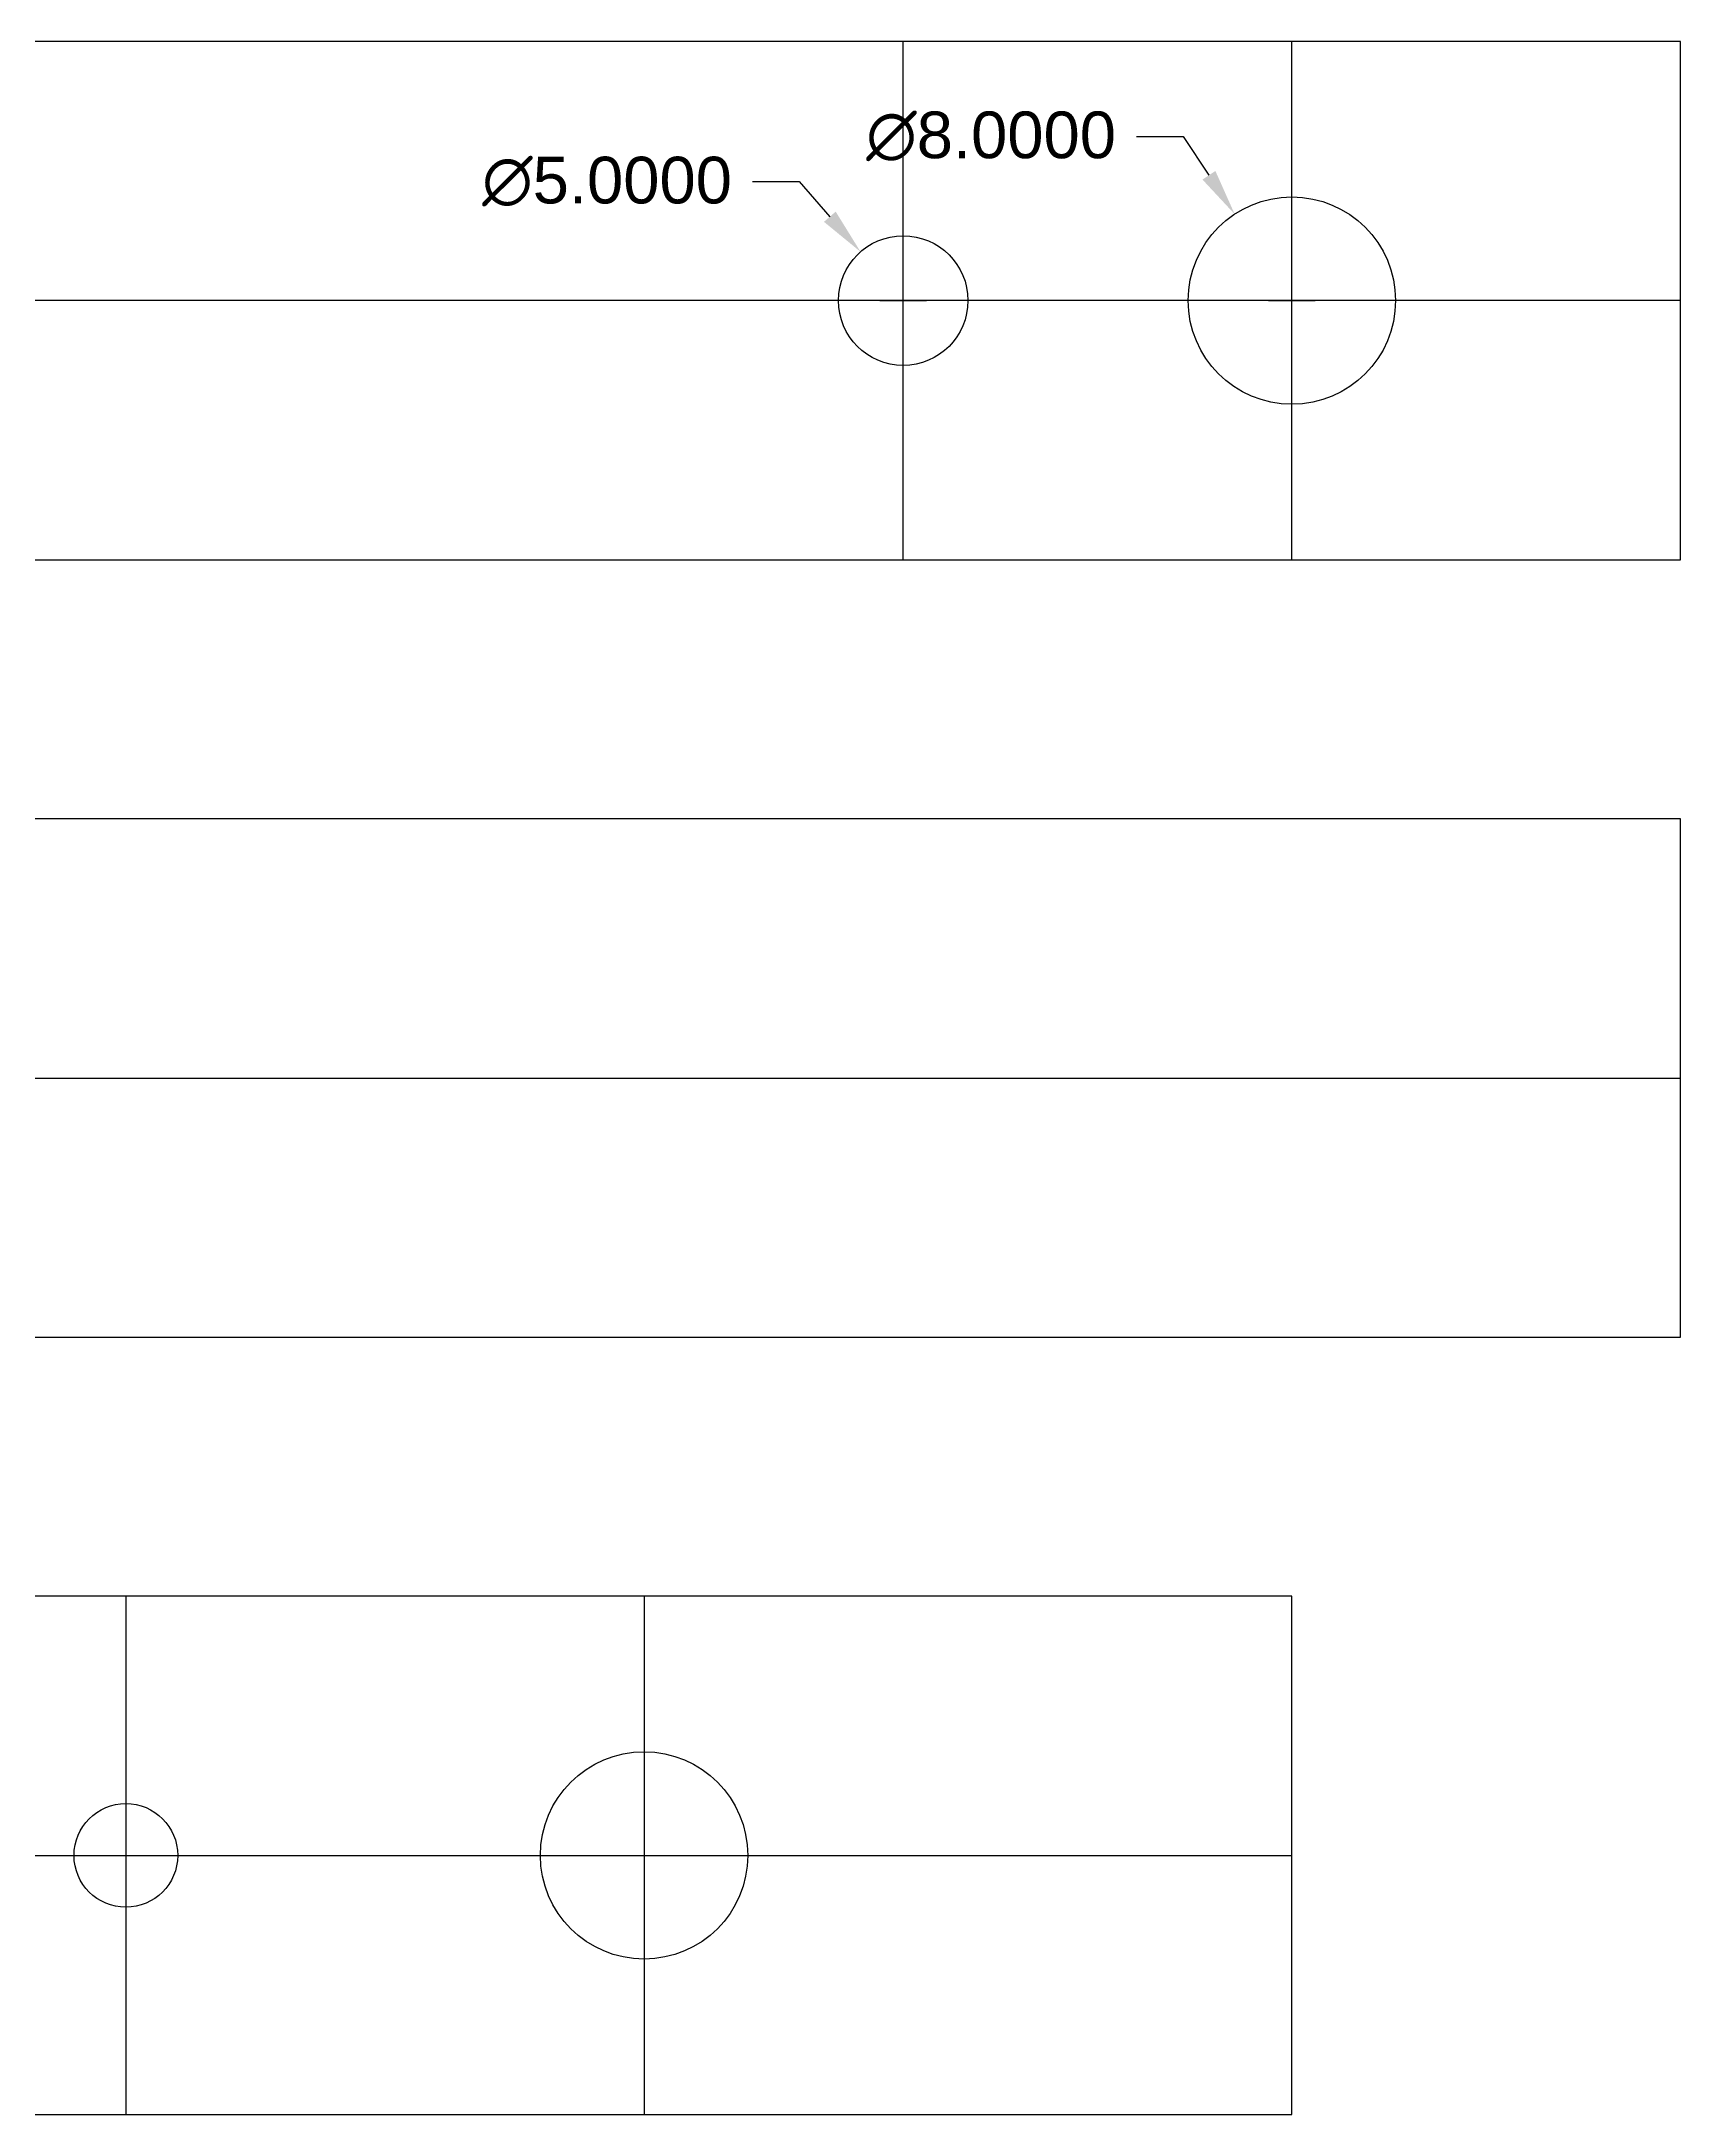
# Model space of a CAD drawing. Header units: inches. Extents: x -1 to 125, y 0 to 80.
# Drawn here: x 61.7 to 125, y 0 to 80 of the extents above; entities that cross this region are included whole.
import ezdxf

# ---------------------------------------------------------------- set-up
doc = ezdxf.new("R2010")
doc.units = ezdxf.units.IN
doc.header["$MEASUREMENT"] = 0
for name, color, linetype in [('Case', 7, 'Continuous'), ('Guide', 5, 'Continuous'), ('Hole', 7, 'Continuous')]:
    doc.layers.add(name, color=color, linetype=linetype)
doc.styles.get("Standard").update_dxf_attribs({"font": 'arial.ttf'})
doc.dimstyles.new('Annotative', dxfattribs={"dimscale": 0, "dimtxt": 0.18, "dimasz": 0.18, "dimexe": 0.18, "dimexo": 0.0625, "dimgap": 0.09, "dimtad": 0, "dimtih": 1, "dimtoh": 1, "dimdec": 4, "dimzin": 0, "dimdsep": 46, "dimtxsty": 'Standard', "dimcen": 0.09, "dimadec": 0, "dimazin": 0, "dimtfac": 1, "dimtdec": 4, "dimtofl": 0, "dimtmove": 0, "dimatfit": 3, "dimfxl": 1, "dimtolj": 1, "dimtzin": 0, "dimarcsym": 0})

# ---------------------------------------------------------------- blocks, each defined once
blk = doc.blocks.new('*D1')
at = {"layer": 'Defpoints', "color": 0, "transparency": 16777216}
for p in [(93.354, 71.882), (96.646, 68.118)]:
    blk.add_point(p, dxfattribs=at)
at = {"layer": 'Hole', "color": 0, "lineweight": -2, "transparency": 16777216}
for p, q in [((89.183, 74.591), (90.983, 74.591)), ((90.983, 74.591), (92.169, 73.236)), ((95, 69.1), (95, 70.9)), ((94.1, 70), (95.9, 70))]:
    blk.add_line(p, q, dxfattribs=at)
at = {"layer": 'Hole', "color": 0, "transparency": 16777216}
blk.add_solid([(92.394, 73.434), (91.943, 73.039), (93.354, 71.882)], dxfattribs=at)
at = {"layer": 'Hole', "color": 0, "transparency": 16777216, "insert": (83.571, 74.591), "char_height": 1.8, "attachment_point": 5}
blk.add_mtext('\\A1;∅5.0000', dxfattribs=at)
blk = doc.blocks.new('*D3')
at = {"layer": 'Defpoints', "color": 0, "transparency": 16777216}
for p in [(107.792, 73.336), (112.208, 66.664)]:
    blk.add_point(p, dxfattribs=at)
at = {"layer": 'Hole', "color": 0, "lineweight": -2, "transparency": 16777216}
for p, q in [((104.005, 76.337), (105.805, 76.337)), ((105.805, 76.337), (106.799, 74.836)), ((110, 69.1), (110, 70.9)), ((109.1, 70), (110.9, 70))]:
    blk.add_line(p, q, dxfattribs=at)
at = {"layer": 'Hole', "color": 0, "transparency": 16777216}
blk.add_solid([(107.049, 75.002), (106.549, 74.671), (107.792, 73.336)], dxfattribs=at)
at = {"layer": 'Hole', "color": 0, "transparency": 16777216, "insert": (98.393, 76.337), "char_height": 1.8, "attachment_point": 5}
blk.add_mtext('\\A1;∅8.0000', dxfattribs=at)

msp = doc.modelspace()

# ---------------------------------------------------------------- linework, layer by layer
at = {"layer": 'Case'}
for points in [[(125, 80), (0, 80), (0, 60), (125, 60)], [(0, 30), (125, 30), (125, 50), (0, 50)], [(0, 0), (110, 0), (110, 20), (0, 20)]]:
    msp.add_lwpolyline(points, close=True, dxfattribs=at)
at = {"layer": 'Guide'}
for p, q in [((95, 60), (95, 80)), ((110, 60), (110, 80)), ((125, 70), (0, 70)), ((0, 40), (125, 40)), ((65, 20), (65, 0)), ((85, 20), (85, 0)), ((0, 10), (110, 10))]:
    msp.add_line(p, q, dxfattribs=at)
at = {"layer": 'Hole'}
for centre, radius in [((110, 70), 4), ((95, 70), 2.5), ((85, 10), 4), ((65, 10), 2)]:
    msp.add_circle(centre, radius, dxfattribs=at)

# ---------------------------------------------------------------- dimensions: what is measured, and where the dimension line sits
for p1, p2, picture, middle in [((112.2078, 66.66449), (107.7922, 73.33551), '*D3', (98.39276, 76.33746)), ((96.64615, 68.11846), (93.35385, 71.88154), '*D1', (83.57097, 74.59095))]:
    dim = msp.add_diameter_dim_2p(p1=p1, p2=p2, dimstyle='Annotative', dxfattribs=at)
    dim.commit()
    dim.dimension.update_dxf_attribs({"geometry": picture, "text_midpoint": middle})

doc.saveas('drawing.dxf')
